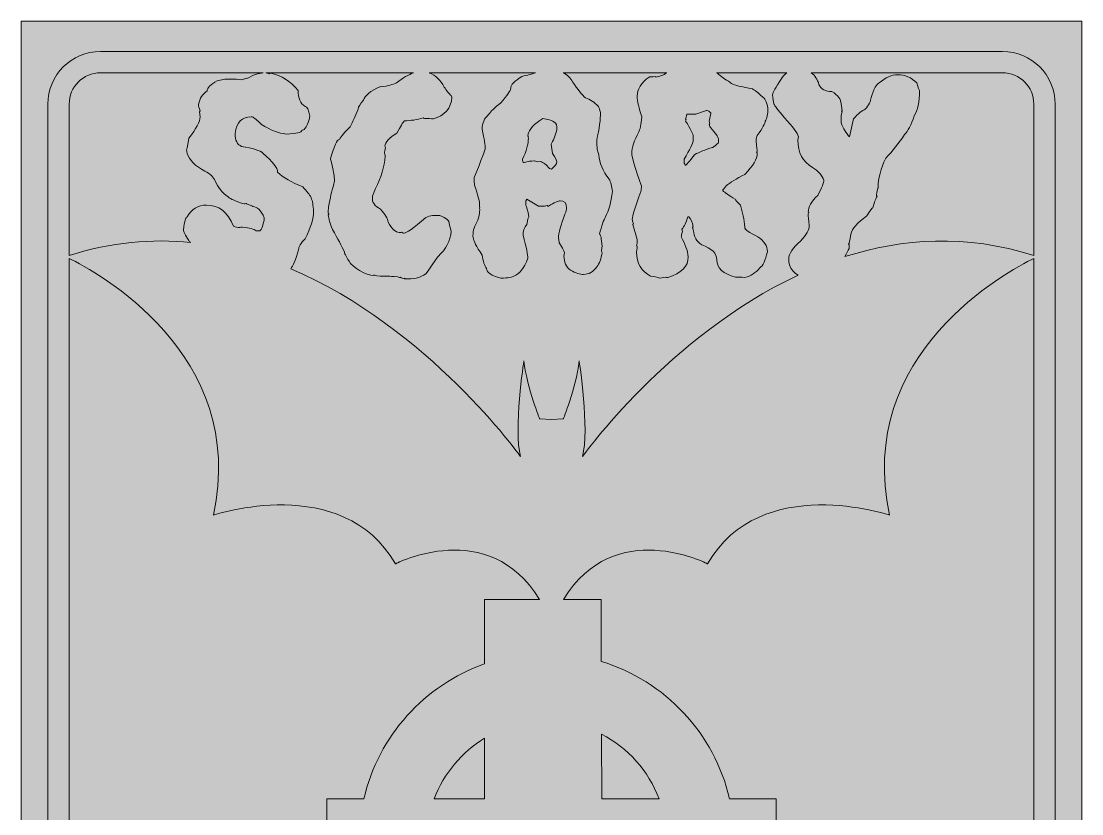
# Model space of a CAD drawing. Header units: centimetres. Extents: x 0.4 to 13.5, y -19.4 to -0.6.
# Drawn here: x 0.42 to 13.55, y -10.45 to -0.63 of the extents above; entities that cross this region are included whole.
import ezdxf

# ---------------------------------------------------------------- set-up
doc = ezdxf.new("R2010")
doc.units = ezdxf.units.CM
doc.header["$MEASUREMENT"] = 0
doc.layers.add('Layer 1', color=7, linetype='Continuous')

# ---------------------------------------------------------------- blocks, each defined once
blk = doc.blocks.new('block 3')
at = {"layer": 'Layer 1', "true_color": 0x2e3644}
h = blk.add_hatch(color=159, dxfattribs=at)
h.dxf.hatch_style = 2
h.paths.add_polyline_path([(13.548, -19.383), (0.422, -19.383), (0.422, -0.632), (13.548, -0.632)])
at = {"layer": 'Layer 1', "lineweight": 0}
blk.add_lwpolyline([(13.548, -19.383), (0.422, -19.383), (0.422, -0.632), (13.548, -0.632), (13.548, -19.383)], dxfattribs=at)
blk = doc.blocks.new('block 2')
at = {"layer": 'Layer 1'}
blk.add_blockref('block 3', (0, 0), dxfattribs=at)

msp = doc.modelspace()

# ---------------------------------------------------------------- linework, layer by layer
at = {"layer": 'Layer 1', "lineweight": 0}
for points, knots in [([(12.566, -1.006), (12.566, -1.006), (1.404, -1.006), (1.404, -1.006), (1.044, -1.006), (0.752, -1.299), (0.752, -1.658), (0.752, -1.658), (0.752, -18.357), (0.752, -18.357), (0.752, -18.716), (1.044, -19.009), (1.404, -19.009), (1.404, -19.009), (12.566, -19.009), (12.566, -19.009), (12.926, -19.009), (13.218, -18.716), (13.218, -18.357), (13.218, -18.357), (13.218, -1.658), (13.218, -1.658), (13.218, -1.299), (12.926, -1.006), (12.566, -1.006)], [0, 0, 0, 0, 1, 1, 1, 2, 2, 2, 3, 3, 3, 4, 4, 4, 5, 5, 5, 6, 6, 6, 7, 7, 7, 8, 8, 8, 8]), ([(1.016, -1.658), (1.016, -1.445), (1.19, -1.271), (1.404, -1.271), (1.404, -1.271), (3.418, -1.271), (3.418, -1.271), (3.359, -1.275), (3.292, -1.298), (3.215, -1.343), (3.215, -1.343), (3.215, -1.336), (3.215, -1.336), (3.215, -1.336), (3.149, -1.356), (3.149, -1.356), (3.103, -1.351), (3.068, -1.349), (3.042, -1.349), (3.042, -1.349), (2.942, -1.349), (2.942, -1.349), (2.942, -1.349), (2.849, -1.369), (2.849, -1.369), (2.765, -1.416), (2.722, -1.458), (2.722, -1.496), (2.668, -1.532), (2.632, -1.588), (2.616, -1.662), (2.616, -1.683), (2.623, -1.71), (2.636, -1.742), (2.636, -1.742), (2.629, -1.756), (2.629, -1.756), (2.629, -1.756), (2.636, -1.816), (2.636, -1.816), (2.636, -1.874), (2.589, -1.963), (2.496, -2.082), (2.486, -2.158), (2.477, -2.204), (2.469, -2.222), (2.469, -2.222), (2.476, -2.268), (2.476, -2.268), (2.503, -2.353), (2.576, -2.426), (2.696, -2.488), (2.761, -2.521), (2.803, -2.561), (2.822, -2.608), (2.857, -2.688), (2.91, -2.755), (2.982, -2.808), (3.017, -2.834), (3.083, -2.862), (3.182, -2.895), (3.186, -2.895), (3.193, -2.892), (3.202, -2.888), (3.206, -2.888), (3.209, -2.89), (3.209, -2.895), (3.262, -2.911), (3.289, -2.922), (3.289, -2.928), (3.345, -2.928), (3.392, -2.975), (3.429, -3.068), (3.429, -3.068), (3.429, -3.095), (3.429, -3.095), (3.409, -3.183), (3.389, -3.228), (3.369, -3.228), (3.369, -3.228), (3.329, -3.228), (3.329, -3.228), (3.304, -3.206), (3.249, -3.19), (3.162, -3.181), (3.151, -3.181), (3.133, -3.183), (3.109, -3.188), (3.079, -3.182), (3.059, -3.176), (3.049, -3.168), (2.977, -2.995), (2.866, -2.908), (2.716, -2.908), (2.61, -2.908), (2.53, -2.957), (2.476, -3.055), (2.458, -3.055), (2.443, -3.108), (2.429, -3.214), (2.429, -3.234), (2.452, -3.279), (2.496, -3.348), (2.505, -3.356), (2.512, -3.364), (2.52, -3.372), (2.042, -3.324), (1.538, -3.365), (1.016, -3.534), (1.016, -3.534), (1.016, -1.658), (1.016, -1.658)], [0, 0, 0, 0, 1, 1, 1, 2, 2, 2, 3, 3, 3, 4, 4, 4, 5, 5, 5, 6, 6, 6, 7, 7, 7, 8, 8, 8, 9, 9, 9, 10, 10, 10, 11, 11, 11, 12, 12, 12, 13, 13, 13, 14, 14, 14, 15, 15, 15, 16, 16, 16, 17, 17, 17, 18, 18, 18, 19, 19, 19, 20, 20, 20, 21, 21, 21, 22, 22, 22, 23, 23, 23, 24, 24, 24, 25, 25, 25, 26, 26, 26, 27, 27, 27, 28, 28, 28, 29, 29, 29, 30, 30, 30, 31, 31, 31, 32, 32, 32, 33, 33, 33, 34, 34, 34, 35, 35, 35, 36, 36, 36, 37, 37, 37, 37]), ([(6.985, -5.564), (6.985, -5.564), (6.84, -5.556), (6.84, -5.556), (6.84, -5.556), (6.688, -5.199), (6.643, -4.839), (6.643, -4.839), (6.513, -5.69), (6.602, -6.022), (6.602, -6.022), (5.459, -4.419), (3.758, -3.698), (3.785, -3.662), (3.817, -3.584), (3.855, -3.461), (3.855, -3.424), (3.882, -3.38), (3.935, -3.328), (4.006, -3.191), (4.041, -3.076), (4.041, -2.981), (4.041, -2.981), (4.041, -2.961), (4.041, -2.961), (4.031, -2.889), (4.02, -2.838), (4.008, -2.808), (3.99, -2.781), (3.957, -2.739), (3.908, -2.681), (3.767, -2.627), (3.663, -2.567), (3.595, -2.502), (3.595, -2.447), (3.535, -2.37), (3.415, -2.268), (3.379, -2.233), (3.29, -2.204), (3.149, -2.182), (3.095, -2.162), (3.069, -2.109), (3.069, -2.022), (3.089, -1.884), (3.155, -1.816), (3.269, -1.816), (3.269, -1.816), (3.282, -1.816), (3.282, -1.816), (3.306, -1.827), (3.344, -1.858), (3.395, -1.909), (3.507, -1.98), (3.609, -2.02), (3.702, -2.029), (3.83, -2.025), (3.895, -2.01), (3.895, -1.982), (3.934, -1.982), (3.967, -1.924), (3.995, -1.809), (3.98, -1.729), (3.96, -1.689), (3.935, -1.689), (3.877, -1.65), (3.848, -1.583), (3.848, -1.489), (3.756, -1.376), (3.643, -1.305), (3.509, -1.276), (3.504, -1.276), (3.497, -1.278), (3.489, -1.283), (3.489, -1.278), (3.475, -1.274), (3.449, -1.271), (3.449, -1.271), (5.276, -1.271), (5.276, -1.271), (5.217, -1.293), (5.148, -1.334), (5.067, -1.396), (5.022, -1.415), (4.96, -1.431), (4.881, -1.446), (4.881, -1.446), (4.869, -1.439), (4.869, -1.439), (4.743, -1.497), (4.673, -1.554), (4.659, -1.611), (4.617, -1.655), (4.595, -1.692), (4.593, -1.721), (4.558, -1.801), (4.525, -1.873), (4.493, -1.939), (4.427, -2.005), (4.383, -2.058), (4.361, -2.097), (4.333, -2.095), (4.296, -2.174), (4.248, -2.333), (4.248, -2.338), (4.25, -2.345), (4.253, -2.353), (4.286, -2.476), (4.301, -2.561), (4.298, -2.608), (4.298, -2.608), (4.288, -2.668), (4.288, -2.668), (4.266, -2.734), (4.245, -2.821), (4.226, -2.93), (4.226, -2.93), (4.22, -2.998), (4.22, -2.998), (4.22, -3.007), (4.224, -3.012), (4.231, -3.013), (4.23, -3.018), (4.227, -3.025), (4.223, -3.033), (4.226, -3.076), (4.243, -3.136), (4.275, -3.211), (4.341, -3.323), (4.391, -3.417), (4.424, -3.493), (4.423, -3.511), (4.448, -3.557), (4.498, -3.631), (4.601, -3.723), (4.695, -3.773), (4.781, -3.782), (4.782, -3.778), (4.784, -3.776), (4.788, -3.776), (4.791, -3.776), (4.803, -3.779), (4.823, -3.786), (4.935, -3.788), (5.006, -3.791), (5.036, -3.794), (5.036, -3.794), (5.082, -3.799), (5.082, -3.799), (5.082, -3.799), (5.111, -3.809), (5.111, -3.809), (5.112, -3.805), (5.114, -3.802), (5.117, -3.802), (5.117, -3.808), (5.133, -3.814), (5.164, -3.821), (5.164, -3.816), (5.166, -3.814), (5.171, -3.814), (5.171, -3.814), (5.169, -3.821), (5.169, -3.821), (5.27, -3.831), (5.359, -3.81), (5.435, -3.757), (5.52, -3.629), (5.569, -3.557), (5.582, -3.544), (5.68, -3.455), (5.733, -3.351), (5.743, -3.231), (5.743, -3.231), (5.72, -3.14), (5.72, -3.14), (5.723, -3.101), (5.685, -3.067), (5.604, -3.038), (5.54, -3.032), (5.483, -3.04), (5.43, -3.061), (5.277, -3.194), (5.187, -3.259), (5.161, -3.256), (5.161, -3.256), (5.154, -3.256), (5.154, -3.256), (5.145, -3.254), (5.137, -3.251), (5.131, -3.246), (5.124, -3.249), (5.116, -3.251), (5.107, -3.249), (5.107, -3.249), (5.101, -3.249), (5.101, -3.249), (5.054, -3.245), (5.008, -3.202), (4.964, -3.119), (4.956, -3.075), (4.925, -3.022), (4.869, -2.96), (4.797, -2.92), (4.763, -2.872), (4.768, -2.818), (4.768, -2.818), (4.768, -2.811), (4.768, -2.811), (4.769, -2.799), (4.781, -2.764), (4.806, -2.705), (4.876, -2.569), (4.916, -2.436), (4.926, -2.305), (4.927, -2.296), (4.924, -2.284), (4.917, -2.268), (4.919, -2.251), (4.922, -2.226), (4.929, -2.195), (4.929, -2.195), (4.924, -2.18), (4.924, -2.18), (4.927, -2.131), (4.977, -2.077), (5.072, -2.017), (5.117, -1.936), (5.147, -1.885), (5.162, -1.865), (5.246, -1.864), (5.323, -1.852), (5.395, -1.829), (5.4, -1.829), (5.405, -1.832), (5.412, -1.837), (5.46, -1.837), (5.495, -1.838), (5.519, -1.841), (5.664, -1.801), (5.742, -1.712), (5.753, -1.574), (5.753, -1.574), (5.743, -1.552), (5.743, -1.552), (5.713, -1.526), (5.685, -1.491), (5.657, -1.447), (5.61, -1.359), (5.548, -1.301), (5.473, -1.271), (5.473, -1.271), (6.787, -1.271), (6.787, -1.271), (6.743, -1.286), (6.687, -1.301), (6.619, -1.316), (6.526, -1.371), (6.48, -1.42), (6.48, -1.462), (6.48, -1.489), (6.44, -1.549), (6.36, -1.642), (6.28, -1.702), (6.229, -1.751), (6.206, -1.789), (6.153, -1.834), (6.126, -1.894), (6.126, -1.969), (6.153, -2.093), (6.166, -2.173), (6.166, -2.209), (6.166, -2.22), (6.12, -2.34), (6.027, -2.568), (6.027, -2.568), (6.027, -2.575), (6.027, -2.575), (6.027, -2.61), (6.029, -2.639), (6.033, -2.662), (6.073, -2.791), (6.093, -2.862), (6.093, -2.875), (6.093, -2.875), (6.093, -2.928), (6.093, -2.928), (6.093, -2.928), (6.1, -2.941), (6.1, -2.941), (6.1, -2.941), (6.093, -2.941), (6.093, -2.941), (6.093, -2.946), (6.095, -2.952), (6.1, -2.961), (6.095, -3.017), (6.086, -3.061), (6.073, -3.095), (6.033, -3.161), (6.013, -3.226), (6.013, -3.288), (6.013, -3.31), (6.015, -3.321), (6.02, -3.321), (6.02, -3.351), (6.055, -3.42), (6.126, -3.527), (6.138, -3.603), (6.155, -3.659), (6.18, -3.694), (6.18, -3.743), (6.24, -3.783), (6.36, -3.814), (6.448, -3.81), (6.502, -3.801), (6.52, -3.787), (6.587, -3.764), (6.645, -3.691), (6.693, -3.567), (6.693, -3.529), (6.673, -3.433), (6.633, -3.281), (6.633, -3.234), (6.648, -3.19), (6.679, -3.148), (6.689, -3.086), (6.698, -3.055), (6.706, -3.055), (6.692, -2.975), (6.678, -2.928), (6.666, -2.915), (6.666, -2.915), (6.666, -2.855), (6.666, -2.855), (6.666, -2.855), (6.679, -2.835), (6.679, -2.835), (6.679, -2.835), (6.826, -2.921), (6.826, -2.921), (6.826, -2.921), (6.899, -2.921), (6.899, -2.921), (6.899, -2.921), (6.933, -2.915), (6.933, -2.915), (6.933, -2.919), (6.935, -2.921), (6.939, -2.921), (6.939, -2.921), (6.946, -2.921), (6.946, -2.921), (7.021, -2.877), (7.07, -2.855), (7.092, -2.855), (7.146, -2.855), (7.172, -2.886), (7.172, -2.948), (7.172, -2.96), (7.166, -2.985), (7.152, -3.021), (7.099, -3.154), (7.072, -3.254), (7.072, -3.321), (7.077, -3.338), (7.079, -3.355), (7.079, -3.374), (7.123, -3.445), (7.146, -3.488), (7.146, -3.501), (7.146, -3.501), (7.139, -3.541), (7.139, -3.541), (7.139, -3.614), (7.166, -3.672), (7.219, -3.714), (7.287, -3.75), (7.34, -3.767), (7.379, -3.767), (7.447, -3.767), (7.502, -3.736), (7.545, -3.674), (7.579, -3.632), (7.601, -3.572), (7.612, -3.494), (7.612, -3.494), (7.605, -3.481), (7.605, -3.481), (7.605, -3.458), (7.608, -3.438), (7.612, -3.421), (7.604, -3.319), (7.593, -3.268), (7.579, -3.268), (7.605, -3.167), (7.63, -3.096), (7.652, -3.055), (7.695, -2.977), (7.724, -2.872), (7.739, -2.741), (7.732, -2.674), (7.719, -2.623), (7.699, -2.588), (7.619, -2.486), (7.576, -2.386), (7.572, -2.289), (7.554, -2.24), (7.545, -2.186), (7.545, -2.129), (7.545, -2.129), (7.545, -2.102), (7.545, -2.102), (7.576, -1.962), (7.592, -1.849), (7.592, -1.762), (7.582, -1.728), (7.573, -1.703), (7.565, -1.689), (7.515, -1.633), (7.462, -1.598), (7.406, -1.582), (7.363, -1.546), (7.31, -1.479), (7.246, -1.382), (7.22, -1.334), (7.18, -1.297), (7.129, -1.271), (7.129, -1.271), (8.414, -1.271), (8.414, -1.271), (8.366, -1.299), (8.321, -1.317), (8.278, -1.323), (8.278, -1.323), (8.278, -1.316), (8.278, -1.316), (8.223, -1.32), (8.194, -1.323), (8.192, -1.323), (8.094, -1.399), (8.045, -1.477), (8.045, -1.556), (8.045, -1.626), (8.065, -1.712), (8.105, -1.816), (8.093, -1.915), (8.079, -1.978), (8.065, -2.002), (8.007, -2.109), (7.978, -2.197), (7.978, -2.268), (7.978, -2.312), (8.018, -2.447), (8.098, -2.675), (8.098, -2.696), (8.096, -2.718), (8.092, -2.741), (8.021, -2.926), (7.985, -3.041), (7.985, -3.088), (7.985, -3.101), (7.989, -3.117), (7.998, -3.135), (7.998, -3.135), (7.992, -3.148), (7.992, -3.148), (7.992, -3.148), (8.045, -3.334), (8.045, -3.334), (8.045, -3.334), (8.045, -3.381), (8.045, -3.381), (8.045, -3.381), (8.038, -3.414), (8.038, -3.414), (8.043, -3.414), (8.045, -3.417), (8.045, -3.421), (8.045, -3.427), (8.043, -3.449), (8.038, -3.488), (8.038, -3.63), (8.096, -3.73), (8.212, -3.787), (8.257, -3.792), (8.295, -3.801), (8.325, -3.814), (8.325, -3.814), (8.398, -3.801), (8.398, -3.801), (8.407, -3.805), (8.414, -3.807), (8.418, -3.807), (8.418, -3.807), (8.425, -3.807), (8.425, -3.807), (8.593, -3.752), (8.678, -3.665), (8.678, -3.548), (8.667, -3.47), (8.638, -3.388), (8.591, -3.301), (8.591, -3.297), (8.596, -3.274), (8.605, -3.234), (8.605, -3.234), (8.598, -3.208), (8.598, -3.208), (8.629, -3.173), (8.653, -3.122), (8.671, -3.055), (8.671, -3.055), (8.685, -3.055), (8.685, -3.055), (8.709, -3.077), (8.727, -3.119), (8.738, -3.181), (8.738, -3.181), (8.731, -3.181), (8.731, -3.181), (8.735, -3.212), (8.739, -3.228), (8.744, -3.228), (8.744, -3.299), (8.778, -3.357), (8.844, -3.401), (8.969, -3.445), (9.031, -3.508), (9.031, -3.587), (9.031, -3.691), (9.109, -3.762), (9.264, -3.801), (9.264, -3.801), (9.344, -3.801), (9.344, -3.801), (9.344, -3.801), (9.377, -3.807), (9.377, -3.807), (9.452, -3.786), (9.514, -3.746), (9.564, -3.687), (9.601, -3.659), (9.632, -3.592), (9.657, -3.488), (9.657, -3.412), (9.617, -3.35), (9.537, -3.301), (9.431, -3.252), (9.377, -3.212), (9.377, -3.181), (9.368, -3.089), (9.351, -2.998), (9.324, -2.908), (9.28, -2.867), (9.257, -2.843), (9.257, -2.835), (9.182, -2.791), (9.131, -2.756), (9.104, -2.728), (9.104, -2.721), (9.12, -2.702), (9.151, -2.668), (9.196, -2.63), (9.272, -2.584), (9.377, -2.528), (9.479, -2.423), (9.531, -2.336), (9.531, -2.268), (9.531, -2.264), (9.528, -2.257), (9.524, -2.249), (9.528, -2.249), (9.531, -2.246), (9.531, -2.242), (9.531, -2.233), (9.526, -2.191), (9.517, -2.115), (9.517, -2.115), (9.517, -2.102), (9.517, -2.102), (9.517, -2.083), (9.522, -2.065), (9.531, -2.049), (9.597, -1.954), (9.63, -1.894), (9.63, -1.869), (9.653, -1.838), (9.664, -1.784), (9.664, -1.709), (9.645, -1.628), (9.623, -1.581), (9.597, -1.569), (9.543, -1.519), (9.501, -1.486), (9.471, -1.469), (9.289, -1.436), (9.197, -1.409), (9.197, -1.389), (9.136, -1.355), (9.083, -1.317), (9.038, -1.276), (9.035, -1.274), (9.032, -1.273), (9.029, -1.271), (9.029, -1.271), (9.898, -1.271), (9.898, -1.271), (9.865, -1.294), (9.841, -1.32), (9.829, -1.349), (9.758, -1.451), (9.722, -1.516), (9.722, -1.542), (9.722, -1.589), (9.729, -1.629), (9.742, -1.662), (9.742, -1.672), (9.784, -1.728), (9.869, -1.829), (9.972, -1.94), (10.03, -2.018), (10.042, -2.062), (10.042, -2.062), (10.035, -2.102), (10.035, -2.102), (10.035, -2.26), (10.095, -2.373), (10.215, -2.442), (10.288, -2.487), (10.335, -2.541), (10.355, -2.602), (10.355, -2.63), (10.331, -2.693), (10.282, -2.788), (10.202, -2.865), (10.162, -2.934), (10.162, -2.995), (10.166, -2.995), (10.168, -2.997), (10.168, -3.001), (10.168, -3.001), (10.162, -3.015), (10.162, -3.015), (10.162, -3.045), (10.166, -3.093), (10.175, -3.161), (10.175, -3.213), (10.14, -3.278), (10.068, -3.354), (9.971, -3.438), (9.922, -3.511), (9.922, -3.574), (9.922, -3.574), (9.922, -3.587), (9.922, -3.587), (9.922, -3.603), (9.924, -3.623), (9.929, -3.647), (9.951, -3.706), (9.987, -3.748), (10.037, -3.776), (8.433, -4.528), (7.368, -6.022), (7.368, -6.022), (7.458, -5.69), (7.328, -4.839), (7.328, -4.839), (7.282, -5.199), (7.13, -5.556), (7.13, -5.556), (7.13, -5.556), (6.985, -5.564), (6.985, -5.564)], [0, 0, 0, 0, 1, 1, 1, 2, 2, 2, 3, 3, 3, 4, 4, 4, 5, 5, 5, 6, 6, 6, 7, 7, 7, 8, 8, 8, 9, 9, 9, 10, 10, 10, 11, 11, 11, 12, 12, 12, 13, 13, 13, 14, 14, 14, 15, 15, 15, 16, 16, 16, 17, 17, 17, 18, 18, 18, 19, 19, 19, 20, 20, 20, 21, 21, 21, 22, 22, 22, 23, 23, 23, 24, 24, 24, 25, 25, 25, 26, 26, 26, 27, 27, 27, 28, 28, 28, 29, 29, 29, 30, 30, 30, 31, 31, 31, 32, 32, 32, 33, 33, 33, 34, 34, 34, 35, 35, 35, 36, 36, 36, 37, 37, 37, 38, 38, 38, 39, 39, 39, 40, 40, 40, 41, 41, 41, 42, 42, 42, 43, 43, 43, 44, 44, 44, 45, 45, 45, 46, 46, 46, 47, 47, 47, 48, 48, 48, 49, 49, 49, 50, 50, 50, 51, 51, 51, 52, 52, 52, 53, 53, 53, 54, 54, 54, 55, 55, 55, 56, 56, 56, 57, 57, 57, 58, 58, 58, 59, 59, 59, 60, 60, 60, 61, 61, 61, 62, 62, 62, 63, 63, 63, 64, 64, 64, 65, 65, 65, 66, 66, 66, 67, 67, 67, 68, 68, 68, 69, 69, 69, 70, 70, 70, 71, 71, 71, 72, 72, 72, 73, 73, 73, 74, 74, 74, 75, 75, 75, 76, 76, 76, 77, 77, 77, 78, 78, 78, 79, 79, 79, 80, 80, 80, 81, 81, 81, 82, 82, 82, 83, 83, 83, 84, 84, 84, 85, 85, 85, 86, 86, 86, 87, 87, 87, 88, 88, 88, 89, 89, 89, 90, 90, 90, 91, 91, 91, 92, 92, 92, 93, 93, 93, 94, 94, 94, 95, 95, 95, 96, 96, 96, 97, 97, 97, 98, 98, 98, 99, 99, 99, 100, 100, 100, 101, 101, 101, 102, 102, 102, 103, 103, 103, 104, 104, 104, 105, 105, 105, 106, 106, 106, 107, 107, 107, 108, 108, 108, 109, 109, 109, 110, 110, 110, 111, 111, 111, 112, 112, 112, 113, 113, 113, 114, 114, 114, 115, 115, 115, 116, 116, 116, 117, 117, 117, 118, 118, 118, 119, 119, 119, 120, 120, 120, 121, 121, 121, 122, 122, 122, 123, 123, 123, 124, 124, 124, 125, 125, 125, 126, 126, 126, 127, 127, 127, 128, 128, 128, 129, 129, 129, 130, 130, 130, 131, 131, 131, 132, 132, 132, 133, 133, 133, 134, 134, 134, 135, 135, 135, 136, 136, 136, 137, 137, 137, 138, 138, 138, 139, 139, 139, 140, 140, 140, 141, 141, 141, 142, 142, 142, 143, 143, 143, 144, 144, 144, 145, 145, 145, 146, 146, 146, 147, 147, 147, 148, 148, 148, 149, 149, 149, 150, 150, 150, 151, 151, 151, 152, 152, 152, 153, 153, 153, 154, 154, 154, 155, 155, 155, 156, 156, 156, 157, 157, 157, 158, 158, 158, 159, 159, 159, 160, 160, 160, 161, 161, 161, 162, 162, 162, 163, 163, 163, 164, 164, 164, 165, 165, 165, 166, 166, 166, 167, 167, 167, 168, 168, 168, 169, 169, 169, 170, 170, 170, 171, 171, 171, 172, 172, 172, 173, 173, 173, 174, 174, 174, 175, 175, 175, 176, 176, 176, 177, 177, 177, 178, 178, 178, 179, 179, 179, 180, 180, 180, 181, 181, 181, 182, 182, 182, 183, 183, 183, 184, 184, 184, 185, 185, 185, 186, 186, 186, 187, 187, 187, 188, 188, 188, 189, 189, 189, 190, 190, 190, 191, 191, 191, 192, 192, 192, 193, 193, 193, 194, 194, 194, 195, 195, 195, 196, 196, 196, 197, 197, 197, 198, 198, 198, 199, 199, 199, 200, 200, 200, 201, 201, 201, 202, 202, 202, 203, 203, 203, 204, 204, 204, 205, 205, 205, 206, 206, 206, 207, 207, 207, 208, 208, 208, 209, 209, 209, 210, 210, 210, 211, 211, 211, 212, 212, 212, 213, 213, 213, 214, 214, 214, 215, 215, 215, 216, 216, 216, 217, 217, 217, 218, 218, 218, 219, 219, 219, 220, 220, 220, 221, 221, 221, 222, 222, 222, 223, 223, 223, 224, 224, 224, 224]), ([(12.954, -3.534), (12.118, -3.264), (11.327, -3.321), (10.617, -3.547), (10.635, -3.505), (10.652, -3.472), (10.668, -3.448), (10.668, -3.448), (10.668, -3.401), (10.668, -3.401), (10.668, -3.401), (10.661, -3.388), (10.661, -3.388), (10.669, -3.388), (10.678, -3.348), (10.688, -3.268), (10.704, -3.202), (10.77, -3.127), (10.888, -3.041), (10.93, -2.975), (10.954, -2.941), (10.961, -2.941), (10.983, -2.867), (11.001, -2.82), (11.014, -2.801), (11.014, -2.801), (11.008, -2.788), (11.008, -2.788), (11.014, -2.726), (11.021, -2.695), (11.028, -2.695), (11.028, -2.578), (11.059, -2.456), (11.121, -2.328), (11.205, -2.24), (11.283, -2.142), (11.354, -2.035), (11.397, -1.995), (11.437, -1.918), (11.474, -1.802), (11.518, -1.739), (11.541, -1.635), (11.541, -1.489), (11.536, -1.489), (11.525, -1.458), (11.507, -1.396), (11.44, -1.329), (11.36, -1.296), (11.268, -1.296), (11.195, -1.296), (11.12, -1.329), (11.041, -1.396), (11.009, -1.409), (10.976, -1.469), (10.941, -1.576), (10.937, -1.622), (10.912, -1.671), (10.868, -1.722), (10.828, -1.736), (10.779, -1.776), (10.721, -1.842), (10.721, -1.842), (10.675, -2.062), (10.675, -2.062), (10.629, -2.019), (10.594, -1.961), (10.568, -1.889), (10.568, -1.889), (10.568, -1.835), (10.568, -1.835), (10.568, -1.813), (10.573, -1.787), (10.581, -1.756), (10.581, -1.756), (10.575, -1.742), (10.575, -1.742), (10.575, -1.742), (10.581, -1.742), (10.581, -1.742), (10.581, -1.742), (10.568, -1.656), (10.568, -1.656), (10.568, -1.6), (10.53, -1.549), (10.455, -1.502), (10.374, -1.502), (10.32, -1.474), (10.295, -1.416), (10.277, -1.351), (10.244, -1.303), (10.197, -1.271), (10.197, -1.271), (12.566, -1.271), (12.566, -1.271), (12.78, -1.271), (12.954, -1.445), (12.954, -1.658), (12.954, -1.658), (12.954, -3.534), (12.954, -3.534)], [0, 0, 0, 0, 1, 1, 1, 2, 2, 2, 3, 3, 3, 4, 4, 4, 5, 5, 5, 6, 6, 6, 7, 7, 7, 8, 8, 8, 9, 9, 9, 10, 10, 10, 11, 11, 11, 12, 12, 12, 13, 13, 13, 14, 14, 14, 15, 15, 15, 16, 16, 16, 17, 17, 17, 18, 18, 18, 19, 19, 19, 20, 20, 20, 21, 21, 21, 22, 22, 22, 23, 23, 23, 24, 24, 24, 25, 25, 25, 26, 26, 26, 27, 27, 27, 28, 28, 28, 29, 29, 29, 30, 30, 30, 31, 31, 31, 32, 32, 32, 33, 33, 33, 33]), ([(6.999, -2.268), (7.035, -2.323), (7.052, -2.358), (7.052, -2.375), (7.052, -2.398), (7.03, -2.427), (6.986, -2.462), (6.976, -2.462), (6.967, -2.459), (6.959, -2.455), (6.923, -2.41), (6.885, -2.381), (6.846, -2.368), (6.846, -2.368), (6.813, -2.375), (6.813, -2.375), (6.794, -2.366), (6.78, -2.362), (6.773, -2.362), (6.733, -2.362), (6.69, -2.368), (6.646, -2.382), (6.646, -2.382), (6.633, -2.382), (6.633, -2.382), (6.628, -2.358), (6.626, -2.345), (6.626, -2.342), (6.675, -2.24), (6.699, -2.153), (6.699, -2.082), (6.699, -2.078), (6.697, -2.071), (6.693, -2.062), (6.693, -2.062), (6.699, -2.062), (6.699, -2.062), (6.699, -2.058), (6.697, -2.051), (6.693, -2.042), (6.708, -1.971), (6.77, -1.902), (6.879, -1.835), (6.879, -1.835), (6.959, -1.855), (6.959, -1.855), (7.021, -1.871), (7.052, -1.9), (7.052, -1.942), (7.052, -1.942), (7.052, -1.975), (7.052, -1.975), (7.03, -2.055), (7.006, -2.115), (6.979, -2.155), (6.979, -2.155), (6.999, -2.268), (6.999, -2.268)], [0, 0, 0, 0, 1, 1, 1, 2, 2, 2, 3, 3, 3, 4, 4, 4, 5, 5, 5, 6, 6, 6, 7, 7, 7, 8, 8, 8, 9, 9, 9, 10, 10, 10, 11, 11, 11, 12, 12, 12, 13, 13, 13, 14, 14, 14, 15, 15, 15, 16, 16, 16, 17, 17, 17, 18, 18, 18, 19, 19, 19, 19]), ([(8.944, -1.902), (8.94, -1.902), (8.938, -1.904), (8.938, -1.909), (8.938, -1.918), (8.942, -1.931), (8.951, -1.949), (9.018, -2.02), (9.051, -2.066), (9.051, -2.089), (9.051, -2.089), (9.051, -2.135), (9.051, -2.135), (9.051, -2.143), (9.026, -2.163), (8.978, -2.195), (8.888, -2.223), (8.814, -2.252), (8.758, -2.282), (8.689, -2.371), (8.651, -2.415), (8.645, -2.415), (8.645, -2.415), (8.638, -2.415), (8.638, -2.415), (8.638, -2.408), (8.633, -2.4), (8.625, -2.388), (8.625, -2.388), (8.625, -2.342), (8.625, -2.342), (8.7, -2.219), (8.738, -2.141), (8.738, -2.109), (8.738, -2.109), (8.738, -2.062), (8.738, -2.062), (8.738, -2.031), (8.707, -1.967), (8.645, -1.869), (8.645, -1.869), (8.651, -1.855), (8.651, -1.855), (8.651, -1.855), (8.645, -1.842), (8.645, -1.842), (8.649, -1.832), (8.653, -1.812), (8.658, -1.782), (8.658, -1.782), (8.771, -1.782), (8.771, -1.782), (8.771, -1.782), (8.904, -1.736), (8.904, -1.736), (8.904, -1.736), (8.911, -1.736), (8.911, -1.736), (8.942, -1.75), (8.958, -1.763), (8.958, -1.776), (8.958, -1.776), (8.938, -1.869), (8.938, -1.869), (8.938, -1.869), (8.944, -1.902), (8.944, -1.902)], [0, 0, 0, 0, 1, 1, 1, 2, 2, 2, 3, 3, 3, 4, 4, 4, 5, 5, 5, 6, 6, 6, 7, 7, 7, 8, 8, 8, 9, 9, 9, 10, 10, 10, 11, 11, 11, 12, 12, 12, 13, 13, 13, 14, 14, 14, 15, 15, 15, 16, 16, 16, 17, 17, 17, 18, 18, 18, 19, 19, 19, 20, 20, 20, 21, 21, 21, 22, 22, 22, 22]), ([(6.157, -7.79), (6.157, -7.79), (6.157, -8.589), (6.157, -8.589), (5.414, -8.851), (4.843, -9.48), (4.663, -10.258), (4.663, -10.258), (4.203, -10.258), (4.203, -10.258), (4.203, -10.258), (4.203, -11.433), (4.203, -11.433), (4.203, -11.433), (4.697, -11.433), (4.697, -11.433), (4.904, -12.139), (5.437, -12.707), (6.122, -12.96), (6.122, -12.96), (5.66, -18.024), (5.66, -18.024), (5.66, -18.024), (5.59, -18.024), (5.59, -18.024), (5.591, -17.915), (5.582, -17.806), (5.564, -17.697), (5.547, -17.592), (5.534, -17.486), (5.504, -17.383), (5.463, -17.246), (5.418, -17.111), (5.341, -16.988), (5.193, -16.752), (4.981, -16.638), (4.7, -16.655), (4.667, -16.657), (4.634, -16.662), (4.601, -16.651), (4.539, -16.632), (4.474, -16.62), (4.409, -16.612), (4.395, -16.61), (4.391, -16.604), (4.39, -16.591), (4.386, -16.546), (4.381, -16.502), (4.377, -16.458), (4.376, -16.442), (4.369, -16.429), (4.36, -16.416), (4.29, -16.326), (4.22, -16.236), (4.15, -16.145), (4.14, -16.116), (4.129, -16.087), (4.12, -16.059), (4.123, -16.057), (4.127, -16.056), (4.131, -16.054), (4.173, -16.039), (4.211, -16.016), (4.243, -15.986), (4.263, -15.966), (4.275, -15.96), (4.292, -15.968), (4.315, -15.978), (4.338, -15.987), (4.362, -15.996), (4.364, -15.995), (4.365, -15.994), (4.366, -15.992), (4.34, -15.964), (4.313, -15.936), (4.288, -15.906), (4.274, -15.889), (4.262, -15.885), (4.24, -15.897), (4.192, -15.924), (4.143, -15.951), (4.094, -15.977), (3.79, -14.997), (4.037, -14.335), (4.037, -14.335), (4.037, -14.335), (4.163, -14.585), (4.163, -14.585), (4.163, -14.585), (4.216, -14.326), (4.216, -14.326), (4.216, -14.326), (4.47, -14.885), (4.47, -14.885), (4.47, -14.885), (4.456, -14.17), (4.456, -14.17), (4.456, -14.17), (4.599, -14.406), (4.599, -14.406), (4.599, -14.406), (4.629, -14.102), (4.629, -14.102), (4.629, -14.102), (4.803, -14.4), (4.803, -14.4), (4.803, -14.4), (4.796, -14.175), (4.796, -14.175), (4.796, -14.175), (5.549, -14.603), (5.549, -14.603), (5.549, -14.603), (5.567, -14.572), (5.567, -14.572), (5.567, -14.572), (4.794, -14.133), (4.794, -14.133), (4.794, -14.133), (4.793, -14.1), (4.793, -14.1), (4.793, -14.1), (5.649, -14.491), (5.649, -14.491), (5.649, -14.491), (5.664, -14.458), (5.664, -14.458), (5.664, -14.458), (4.792, -14.061), (4.792, -14.061), (4.792, -14.061), (4.791, -14.04), (4.791, -14.04), (4.791, -14.04), (5.596, -14.334), (5.596, -14.334), (5.596, -14.334), (5.609, -14.3), (5.609, -14.3), (5.609, -14.3), (4.79, -14.002), (4.79, -14.002), (4.79, -14.002), (4.79, -13.996), (4.79, -13.996), (4.79, -13.996), (5.736, -14.235), (5.736, -14.235), (5.736, -14.235), (5.745, -14.201), (5.745, -14.201), (5.745, -14.201), (4.977, -14.007), (4.977, -14.007), (4.977, -14.007), (5.568, -14.086), (5.568, -14.086), (5.568, -14.086), (5.573, -14.051), (5.573, -14.051), (5.573, -14.051), (4.793, -13.946), (4.793, -13.946), (4.793, -13.946), (5.635, -14.007), (5.635, -14.007), (5.635, -14.007), (5.637, -13.971), (5.637, -13.971), (5.637, -13.971), (4.85, -13.914), (4.85, -13.914), (4.85, -13.914), (5.57, -13.757), (5.57, -13.757), (5.57, -13.757), (5.562, -13.722), (5.562, -13.722), (5.562, -13.722), (4.786, -13.892), (4.786, -13.892), (4.786, -13.892), (4.785, -13.866), (4.785, -13.866), (4.785, -13.866), (5.337, -13.651), (5.337, -13.651), (5.337, -13.651), (5.324, -13.618), (5.324, -13.618), (5.324, -13.618), (4.784, -13.829), (4.784, -13.829), (4.784, -13.829), (4.783, -13.782), (4.783, -13.782), (4.783, -13.782), (4.653, -13.804), (4.121, -13.838), (3.775, -13.86), (3.588, -13.72), (3.5, -13.62), (3.5, -13.62), (3.5, -13.59), (3.5, -13.59), (3.533, -13.586), (3.566, -13.58), (3.599, -13.57), (3.603, -13.569), (3.607, -13.568), (3.611, -13.569), (3.622, -13.571), (3.633, -13.571), (3.644, -13.571), (3.696, -13.571), (3.746, -13.561), (3.791, -13.534), (3.837, -13.506), (3.867, -13.465), (3.89, -13.419), (3.938, -13.319), (3.966, -13.214), (3.957, -13.102), (3.955, -13.067), (3.956, -13.031), (3.954, -12.995), (3.951, -12.926), (3.932, -12.863), (3.893, -12.805), (3.828, -12.71), (3.739, -12.666), (3.623, -12.676), (3.611, -12.677), (3.598, -12.681), (3.585, -12.676), (3.565, -12.669), (3.545, -12.664), (3.524, -12.661), (3.519, -12.66), (3.516, -12.658), (3.514, -12.653), (3.509, -12.637), (3.501, -12.621), (3.493, -12.606), (3.47, -12.564), (3.456, -12.521), (3.461, -12.472), (3.463, -12.448), (3.457, -12.426), (3.446, -12.404), (3.422, -12.355), (3.364, -12.331), (3.317, -12.351), (3.303, -12.357), (3.29, -12.361), (3.275, -12.363), (3.244, -12.368), (3.225, -12.389), (3.21, -12.414), (3.229, -12.392), (3.251, -12.379), (3.282, -12.378), (3.281, -12.381), (3.28, -12.382), (3.279, -12.384), (3.252, -12.425), (3.277, -12.474), (3.309, -12.493), (3.338, -12.51), (3.368, -12.503), (3.383, -12.475), (3.401, -12.442), (3.39, -12.403), (3.357, -12.381), (3.349, -12.375), (3.339, -12.372), (3.328, -12.366), (3.335, -12.364), (3.34, -12.363), (3.345, -12.363), (3.383, -12.361), (3.418, -12.39), (3.426, -12.43), (3.433, -12.469), (3.428, -12.507), (3.414, -12.545), (3.4, -12.582), (3.379, -12.616), (3.367, -12.655), (3.366, -12.659), (3.362, -12.66), (3.359, -12.66), (3.343, -12.662), (3.327, -12.665), (3.312, -12.671), (3.292, -12.679), (3.272, -12.678), (3.251, -12.676), (3.198, -12.671), (3.145, -12.678), (3.097, -12.704), (2.994, -12.762), (2.943, -12.855), (2.928, -12.97), (2.922, -13.022), (2.924, -13.075), (2.922, -13.127), (2.918, -13.221), (2.943, -13.309), (2.979, -13.395), (2.998, -13.439), (3.023, -13.479), (3.059, -13.511), (3.118, -13.563), (3.19, -13.575), (3.266, -13.569), (3.273, -13.568), (3.28, -13.569), (3.287, -13.571), (3.316, -13.579), (3.345, -13.586), (3.374, -13.589), (3.374, -13.589), (3.374, -13.617), (3.374, -13.617), (3.287, -13.717), (3.1, -13.86), (2.75, -13.838), (2.219, -13.804), (2.089, -13.782), (2.089, -13.782), (2.089, -13.782), (2.087, -13.829), (2.087, -13.829), (2.087, -13.829), (1.548, -13.618), (1.548, -13.618), (1.548, -13.618), (1.535, -13.651), (1.535, -13.651), (1.535, -13.651), (2.086, -13.866), (2.086, -13.866), (2.086, -13.866), (2.085, -13.892), (2.085, -13.892), (2.085, -13.892), (1.31, -13.722), (1.31, -13.722), (1.31, -13.722), (1.302, -13.757), (1.302, -13.757), (1.302, -13.757), (2.021, -13.914), (2.021, -13.914), (2.021, -13.914), (1.234, -13.971), (1.234, -13.971), (1.234, -13.971), (1.237, -14.007), (1.237, -14.007), (1.237, -14.007), (2.079, -13.946), (2.079, -13.946), (2.079, -13.946), (1.299, -14.051), (1.299, -14.051), (1.299, -14.051), (1.303, -14.086), (1.303, -14.086), (1.303, -14.086), (1.894, -14.007), (1.894, -14.007), (1.894, -14.007), (1.126, -14.201), (1.126, -14.201), (1.126, -14.201), (1.135, -14.235), (1.135, -14.235), (1.135, -14.235), (2.082, -13.996), (2.082, -13.996), (2.082, -13.996), (2.082, -14.002), (2.082, -14.002), (2.082, -14.002), (1.263, -14.3), (1.263, -14.3), (1.263, -14.3), (1.275, -14.334), (1.275, -14.334), (1.275, -14.334), (2.08, -14.04), (2.08, -14.04), (2.08, -14.04), (2.08, -14.061), (2.08, -14.061), (2.08, -14.061), (1.208, -14.458), (1.208, -14.458), (1.208, -14.458), (1.222, -14.491), (1.222, -14.491), (1.222, -14.491), (2.078, -14.1), (2.078, -14.1), (2.078, -14.1), (2.077, -14.133), (2.077, -14.133), (2.077, -14.133), (1.305, -14.572), (1.305, -14.572), (1.305, -14.572), (1.322, -14.603), (1.322, -14.603), (1.322, -14.603), (2.076, -14.175), (2.076, -14.175), (2.076, -14.175), (2.069, -14.4), (2.069, -14.4), (2.069, -14.4), (2.243, -14.102), (2.243, -14.102), (2.243, -14.102), (2.272, -14.406), (2.272, -14.406), (2.272, -14.406), (2.415, -14.17), (2.415, -14.17), (2.415, -14.17), (2.401, -14.885), (2.401, -14.885), (2.401, -14.885), (2.655, -14.326), (2.655, -14.326), (2.655, -14.326), (2.708, -14.585), (2.708, -14.585), (2.708, -14.585), (2.835, -14.335), (2.835, -14.335), (2.835, -14.335), (3.112, -15.079), (2.717, -16.157), (2.717, -16.157), (3.018, -15.507), (3.018, -15.507), (3.018, -15.507), (3.135, -15.984), (3.135, -15.984), (3.135, -15.984), (3.374, -15.475), (3.374, -15.475), (3.374, -15.475), (3.374, -16.699), (3.374, -16.699), (3.363, -16.704), (3.351, -16.707), (3.34, -16.713), (3.169, -16.491), (2.939, -16.389), (2.648, -16.415), (2.615, -16.418), (2.581, -16.428), (2.546, -16.415), (2.492, -16.395), (2.437, -16.382), (2.38, -16.373), (2.367, -16.371), (2.359, -16.365), (2.355, -16.353), (2.339, -16.309), (2.319, -16.267), (2.296, -16.227), (2.234, -16.114), (2.198, -15.996), (2.211, -15.864), (2.218, -15.801), (2.201, -15.74), (2.172, -15.683), (2.106, -15.551), (1.948, -15.484), (1.824, -15.539), (1.786, -15.556), (1.75, -15.565), (1.71, -15.571), (1.627, -15.584), (1.576, -15.641), (1.536, -15.71), (1.585, -15.651), (1.646, -15.616), (1.728, -15.613), (1.725, -15.619), (1.723, -15.624), (1.722, -15.627), (1.649, -15.737), (1.717, -15.871), (1.802, -15.923), (1.879, -15.968), (1.96, -15.948), (2.001, -15.873), (2.05, -15.784), (2.021, -15.678), (1.931, -15.619), (1.908, -15.604), (1.883, -15.595), (1.854, -15.58), (1.872, -15.573), (1.885, -15.571), (1.899, -15.57), (2.001, -15.567), (2.096, -15.644), (2.116, -15.752), (2.136, -15.857), (2.121, -15.96), (2.085, -16.06), (2.048, -16.162), (1.989, -16.254), (1.958, -16.358), (1.955, -16.369), (1.946, -16.371), (1.936, -16.372), (1.894, -16.378), (1.85, -16.386), (1.809, -16.402), (1.755, -16.422), (1.702, -16.419), (1.646, -16.414), (1.502, -16.402), (1.36, -16.419), (1.232, -16.491), (1.147, -16.539), (1.076, -16.596), (1.016, -16.66), (1.016, -16.66), (1.016, -3.569), (1.016, -3.569), (1.331, -3.723), (3.24, -4.748), (2.8, -6.747), (2.8, -6.747), (4.396, -6.211), (5.054, -7.35), (5.054, -7.35), (6.205, -6.756), (6.835, -7.79), (6.835, -7.79), (6.157, -7.79), (6.157, -7.79)], [0, 0, 0, 0, 1, 1, 1, 2, 2, 2, 3, 3, 3, 4, 4, 4, 5, 5, 5, 6, 6, 6, 7, 7, 7, 8, 8, 8, 9, 9, 9, 10, 10, 10, 11, 11, 11, 12, 12, 12, 13, 13, 13, 14, 14, 14, 15, 15, 15, 16, 16, 16, 17, 17, 17, 18, 18, 18, 19, 19, 19, 20, 20, 20, 21, 21, 21, 22, 22, 22, 23, 23, 23, 24, 24, 24, 25, 25, 25, 26, 26, 26, 27, 27, 27, 28, 28, 28, 29, 29, 29, 30, 30, 30, 31, 31, 31, 32, 32, 32, 33, 33, 33, 34, 34, 34, 35, 35, 35, 36, 36, 36, 37, 37, 37, 38, 38, 38, 39, 39, 39, 40, 40, 40, 41, 41, 41, 42, 42, 42, 43, 43, 43, 44, 44, 44, 45, 45, 45, 46, 46, 46, 47, 47, 47, 48, 48, 48, 49, 49, 49, 50, 50, 50, 51, 51, 51, 52, 52, 52, 53, 53, 53, 54, 54, 54, 55, 55, 55, 56, 56, 56, 57, 57, 57, 58, 58, 58, 59, 59, 59, 60, 60, 60, 61, 61, 61, 62, 62, 62, 63, 63, 63, 64, 64, 64, 65, 65, 65, 66, 66, 66, 67, 67, 67, 68, 68, 68, 69, 69, 69, 70, 70, 70, 71, 71, 71, 72, 72, 72, 73, 73, 73, 74, 74, 74, 75, 75, 75, 76, 76, 76, 77, 77, 77, 78, 78, 78, 79, 79, 79, 80, 80, 80, 81, 81, 81, 82, 82, 82, 83, 83, 83, 84, 84, 84, 85, 85, 85, 86, 86, 86, 87, 87, 87, 88, 88, 88, 89, 89, 89, 90, 90, 90, 91, 91, 91, 92, 92, 92, 93, 93, 93, 94, 94, 94, 95, 95, 95, 96, 96, 96, 97, 97, 97, 98, 98, 98, 99, 99, 99, 100, 100, 100, 101, 101, 101, 102, 102, 102, 103, 103, 103, 104, 104, 104, 105, 105, 105, 106, 106, 106, 107, 107, 107, 108, 108, 108, 109, 109, 109, 110, 110, 110, 111, 111, 111, 112, 112, 112, 113, 113, 113, 114, 114, 114, 115, 115, 115, 116, 116, 116, 117, 117, 117, 118, 118, 118, 119, 119, 119, 120, 120, 120, 121, 121, 121, 122, 122, 122, 123, 123, 123, 124, 124, 124, 125, 125, 125, 126, 126, 126, 127, 127, 127, 128, 128, 128, 129, 129, 129, 130, 130, 130, 131, 131, 131, 132, 132, 132, 133, 133, 133, 134, 134, 134, 135, 135, 135, 136, 136, 136, 137, 137, 137, 138, 138, 138, 139, 139, 139, 140, 140, 140, 141, 141, 141, 142, 142, 142, 143, 143, 143, 144, 144, 144, 145, 145, 145, 146, 146, 146, 147, 147, 147, 148, 148, 148, 149, 149, 149, 150, 150, 150, 151, 151, 151, 152, 152, 152, 153, 153, 153, 154, 154, 154, 155, 155, 155, 156, 156, 156, 157, 157, 157, 158, 158, 158, 159, 159, 159, 160, 160, 160, 161, 161, 161, 162, 162, 162, 163, 163, 163, 164, 164, 164, 165, 165, 165, 166, 166, 166, 167, 167, 167, 168, 168, 168, 169, 169, 169, 170, 170, 170, 171, 171, 171, 172, 172, 172, 173, 173, 173, 174, 174, 174, 175, 175, 175, 176, 176, 176, 177, 177, 177, 178, 178, 178, 179, 179, 179, 180, 180, 180, 181, 181, 181, 182, 182, 182, 183, 183, 183, 183]), ([(12.954, -16.664), (12.893, -16.598), (12.821, -16.54), (12.734, -16.491), (12.606, -16.419), (12.465, -16.402), (12.32, -16.414), (12.264, -16.419), (12.211, -16.422), (12.157, -16.402), (12.116, -16.386), (12.073, -16.378), (12.03, -16.372), (12.021, -16.371), (12.011, -16.369), (12.009, -16.358), (11.977, -16.254), (11.918, -16.162), (11.881, -16.06), (11.845, -15.96), (11.83, -15.857), (11.85, -15.752), (11.87, -15.644), (11.965, -15.567), (12.067, -15.57), (12.081, -15.571), (12.094, -15.573), (12.113, -15.58), (12.084, -15.595), (12.058, -15.604), (12.036, -15.619), (11.945, -15.678), (11.916, -15.784), (11.965, -15.873), (12.006, -15.948), (12.088, -15.968), (12.164, -15.923), (12.25, -15.871), (12.317, -15.737), (12.245, -15.627), (12.243, -15.624), (12.241, -15.619), (12.238, -15.613), (12.32, -15.616), (12.381, -15.651), (12.431, -15.71), (12.391, -15.641), (12.339, -15.584), (12.256, -15.571), (12.217, -15.565), (12.18, -15.556), (12.143, -15.539), (12.018, -15.484), (11.86, -15.551), (11.794, -15.683), (11.766, -15.74), (11.749, -15.801), (11.755, -15.864), (11.769, -15.996), (11.732, -16.114), (11.67, -16.227), (11.647, -16.267), (11.627, -16.309), (11.612, -16.353), (11.607, -16.365), (11.6, -16.371), (11.587, -16.373), (11.53, -16.382), (11.474, -16.395), (11.42, -16.415), (11.385, -16.428), (11.352, -16.418), (11.318, -16.415), (11.027, -16.389), (10.797, -16.491), (10.626, -16.713), (10.615, -16.707), (10.604, -16.704), (10.592, -16.699), (10.592, -16.699), (10.592, -15.475), (10.592, -15.475), (10.592, -15.475), (10.831, -15.984), (10.831, -15.984), (10.831, -15.984), (10.948, -15.507), (10.948, -15.507), (10.948, -15.507), (11.249, -16.157), (11.249, -16.157), (10.854, -15.079), (11.132, -14.335), (11.132, -14.335), (11.132, -14.335), (11.258, -14.585), (11.258, -14.585), (11.258, -14.585), (11.311, -14.326), (11.311, -14.326), (11.311, -14.326), (11.565, -14.885), (11.565, -14.885), (11.565, -14.885), (11.551, -14.17), (11.551, -14.17), (11.551, -14.17), (11.694, -14.406), (11.694, -14.406), (11.694, -14.406), (11.723, -14.102), (11.723, -14.102), (11.723, -14.102), (11.898, -14.4), (11.898, -14.4), (11.898, -14.4), (11.89, -14.175), (11.89, -14.175), (11.89, -14.175), (12.644, -14.603), (12.644, -14.603), (12.644, -14.603), (12.661, -14.572), (12.661, -14.572), (12.661, -14.572), (11.889, -14.133), (11.889, -14.133), (11.889, -14.133), (11.888, -14.1), (11.888, -14.1), (11.888, -14.1), (12.744, -14.491), (12.744, -14.491), (12.744, -14.491), (12.759, -14.458), (12.759, -14.458), (12.759, -14.458), (11.887, -14.061), (11.887, -14.061), (11.887, -14.061), (11.886, -14.04), (11.886, -14.04), (11.886, -14.04), (12.691, -14.334), (12.691, -14.334), (12.691, -14.334), (12.703, -14.3), (12.703, -14.3), (12.703, -14.3), (11.885, -14.002), (11.885, -14.002), (11.885, -14.002), (11.884, -13.996), (11.884, -13.996), (11.884, -13.996), (12.831, -14.235), (12.831, -14.235), (12.831, -14.235), (12.84, -14.201), (12.84, -14.201), (12.84, -14.201), (12.072, -14.007), (12.072, -14.007), (12.072, -14.007), (12.663, -14.086), (12.663, -14.086), (12.663, -14.086), (12.668, -14.051), (12.668, -14.051), (12.668, -14.051), (11.888, -13.946), (11.888, -13.946), (11.888, -13.946), (12.729, -14.007), (12.729, -14.007), (12.729, -14.007), (12.732, -13.971), (12.732, -13.971), (12.732, -13.971), (11.945, -13.914), (11.945, -13.914), (11.945, -13.914), (12.664, -13.757), (12.664, -13.757), (12.664, -13.757), (12.657, -13.722), (12.657, -13.722), (12.657, -13.722), (11.881, -13.892), (11.881, -13.892), (11.881, -13.892), (11.88, -13.866), (11.88, -13.866), (11.88, -13.866), (12.432, -13.651), (12.432, -13.651), (12.432, -13.651), (12.419, -13.618), (12.419, -13.618), (12.419, -13.618), (11.879, -13.829), (11.879, -13.829), (11.879, -13.829), (11.877, -13.782), (11.877, -13.782), (11.877, -13.782), (11.748, -13.804), (11.216, -13.838), (10.867, -13.86), (10.679, -13.717), (10.592, -13.617), (10.592, -13.617), (10.592, -13.589), (10.592, -13.589), (10.622, -13.586), (10.651, -13.579), (10.68, -13.571), (10.686, -13.569), (10.693, -13.568), (10.7, -13.569), (10.777, -13.575), (10.848, -13.563), (10.908, -13.511), (10.944, -13.479), (10.969, -13.439), (10.987, -13.395), (11.023, -13.309), (11.048, -13.221), (11.044, -13.127), (11.042, -13.075), (11.045, -13.022), (11.038, -12.97), (11.024, -12.855), (10.972, -12.762), (10.869, -12.704), (10.821, -12.678), (10.769, -12.671), (10.715, -12.676), (10.694, -12.678), (10.674, -12.679), (10.654, -12.671), (10.639, -12.665), (10.623, -12.662), (10.607, -12.66), (10.604, -12.66), (10.6, -12.659), (10.599, -12.655), (10.588, -12.616), (10.566, -12.582), (10.552, -12.545), (10.539, -12.507), (10.533, -12.469), (10.54, -12.43), (10.548, -12.39), (10.583, -12.361), (10.621, -12.363), (10.626, -12.363), (10.631, -12.364), (10.638, -12.366), (10.627, -12.372), (10.618, -12.375), (10.609, -12.381), (10.576, -12.403), (10.565, -12.442), (10.583, -12.475), (10.598, -12.503), (10.629, -12.51), (10.657, -12.493), (10.689, -12.474), (10.714, -12.425), (10.687, -12.384), (10.686, -12.382), (10.686, -12.381), (10.685, -12.378), (10.715, -12.379), (10.738, -12.392), (10.756, -12.414), (10.741, -12.389), (10.722, -12.368), (10.691, -12.363), (10.677, -12.361), (10.663, -12.357), (10.649, -12.351), (10.603, -12.331), (10.544, -12.355), (10.52, -12.404), (10.509, -12.426), (10.503, -12.448), (10.505, -12.472), (10.51, -12.521), (10.497, -12.564), (10.474, -12.606), (10.465, -12.621), (10.458, -12.637), (10.452, -12.653), (10.45, -12.658), (10.448, -12.66), (10.443, -12.661), (10.422, -12.664), (10.401, -12.669), (10.381, -12.676), (10.368, -12.681), (10.356, -12.677), (10.343, -12.676), (10.227, -12.666), (10.138, -12.71), (10.073, -12.805), (10.034, -12.863), (10.015, -12.926), (10.012, -12.995), (10.01, -13.031), (10.011, -13.067), (10.009, -13.102), (10.001, -13.214), (10.028, -13.319), (10.076, -13.419), (10.099, -13.465), (10.13, -13.506), (10.175, -13.534), (10.22, -13.561), (10.27, -13.571), (10.322, -13.571), (10.333, -13.571), (10.345, -13.571), (10.356, -13.569), (10.36, -13.568), (10.363, -13.569), (10.367, -13.57), (10.4, -13.58), (10.433, -13.586), (10.466, -13.59), (10.466, -13.59), (10.466, -13.62), (10.466, -13.62), (10.378, -13.72), (10.191, -13.86), (9.845, -13.838), (9.313, -13.804), (9.184, -13.782), (9.184, -13.782), (9.184, -13.782), (9.182, -13.829), (9.182, -13.829), (9.182, -13.829), (8.642, -13.618), (8.642, -13.618), (8.642, -13.618), (8.629, -13.651), (8.629, -13.651), (8.629, -13.651), (9.181, -13.866), (9.181, -13.866), (9.181, -13.866), (9.18, -13.892), (9.18, -13.892), (9.18, -13.892), (8.404, -13.722), (8.404, -13.722), (8.404, -13.722), (8.397, -13.757), (8.397, -13.757), (8.397, -13.757), (9.116, -13.914), (9.116, -13.914), (9.116, -13.914), (8.329, -13.971), (8.329, -13.971), (8.329, -13.971), (8.332, -14.007), (8.332, -14.007), (8.332, -14.007), (9.173, -13.946), (9.173, -13.946), (9.173, -13.946), (8.393, -14.051), (8.393, -14.051), (8.393, -14.051), (8.398, -14.086), (8.398, -14.086), (8.398, -14.086), (8.989, -14.007), (8.989, -14.007), (8.989, -14.007), (8.221, -14.201), (8.221, -14.201), (8.221, -14.201), (8.23, -14.235), (8.23, -14.235), (8.23, -14.235), (9.177, -13.996), (9.177, -13.996), (9.177, -13.996), (9.176, -14.002), (9.176, -14.002), (9.176, -14.002), (8.358, -14.3), (8.358, -14.3), (8.358, -14.3), (8.37, -14.334), (8.37, -14.334), (8.37, -14.334), (9.175, -14.04), (9.175, -14.04), (9.175, -14.04), (9.174, -14.061), (9.174, -14.061), (9.174, -14.061), (8.302, -14.458), (8.302, -14.458), (8.302, -14.458), (8.317, -14.491), (8.317, -14.491), (8.317, -14.491), (9.173, -14.1), (9.173, -14.1), (9.173, -14.1), (9.172, -14.133), (9.172, -14.133), (9.172, -14.133), (8.4, -14.572), (8.4, -14.572), (8.4, -14.572), (8.417, -14.603), (8.417, -14.603), (8.417, -14.603), (9.171, -14.175), (9.171, -14.175), (9.171, -14.175), (9.163, -14.4), (9.163, -14.4), (9.163, -14.4), (9.338, -14.102), (9.338, -14.102), (9.338, -14.102), (9.367, -14.406), (9.367, -14.406), (9.367, -14.406), (9.51, -14.17), (9.51, -14.17), (9.51, -14.17), (9.496, -14.885), (9.496, -14.885), (9.496, -14.885), (9.75, -14.326), (9.75, -14.326), (9.75, -14.326), (9.803, -14.585), (9.803, -14.585), (9.803, -14.585), (9.929, -14.335), (9.929, -14.335), (9.929, -14.335), (10.176, -14.997), (9.873, -15.977), (9.824, -15.951), (9.775, -15.924), (9.726, -15.897), (9.705, -15.885), (9.693, -15.889), (9.678, -15.906), (9.653, -15.936), (9.626, -15.964), (9.6, -15.992), (9.601, -15.994), (9.602, -15.995), (9.604, -15.996), (9.628, -15.987), (9.651, -15.978), (9.675, -15.968), (9.691, -15.96), (9.703, -15.966), (9.723, -15.986), (9.755, -16.016), (9.794, -16.039), (9.835, -16.054), (9.839, -16.056), (9.843, -16.057), (9.846, -16.059), (9.837, -16.087), (9.827, -16.116), (9.816, -16.145), (9.746, -16.236), (9.677, -16.326), (9.606, -16.416), (9.597, -16.429), (9.591, -16.442), (9.589, -16.458), (9.586, -16.502), (9.58, -16.546), (9.576, -16.591), (9.575, -16.604), (9.571, -16.61), (9.557, -16.612), (9.492, -16.62), (9.428, -16.632), (9.365, -16.651), (9.332, -16.662), (9.299, -16.657), (9.266, -16.655), (8.985, -16.638), (8.773, -16.752), (8.625, -16.988), (8.548, -17.111), (8.503, -17.246), (8.463, -17.383), (8.433, -17.486), (8.419, -17.592), (8.402, -17.697), (8.384, -17.811), (8.374, -17.926), (8.377, -18.041), (8.377, -18.041), (8.177, -18.041), (8.177, -18.041), (8.177, -18.041), (7.658, -12.984), (7.658, -12.984), (8.376, -12.744), (8.94, -12.163), (9.154, -11.433), (9.154, -11.433), (9.767, -11.433), (9.767, -11.433), (9.767, -11.433), (9.767, -10.258), (9.767, -10.258), (9.767, -10.258), (9.188, -10.258), (9.188, -10.258), (9, -9.448), (8.389, -8.799), (7.6, -8.558), (7.6, -8.558), (7.598, -7.79), (7.598, -7.79), (7.598, -7.79), (7.135, -7.79), (7.135, -7.79), (7.765, -6.756), (8.916, -7.35), (8.916, -7.35), (9.575, -6.211), (11.17, -6.747), (11.17, -6.747), (10.73, -4.748), (12.639, -3.723), (12.954, -3.569), (12.954, -3.569), (12.954, -16.664), (12.954, -16.664)], [0, 0, 0, 0, 1, 1, 1, 2, 2, 2, 3, 3, 3, 4, 4, 4, 5, 5, 5, 6, 6, 6, 7, 7, 7, 8, 8, 8, 9, 9, 9, 10, 10, 10, 11, 11, 11, 12, 12, 12, 13, 13, 13, 14, 14, 14, 15, 15, 15, 16, 16, 16, 17, 17, 17, 18, 18, 18, 19, 19, 19, 20, 20, 20, 21, 21, 21, 22, 22, 22, 23, 23, 23, 24, 24, 24, 25, 25, 25, 26, 26, 26, 27, 27, 27, 28, 28, 28, 29, 29, 29, 30, 30, 30, 31, 31, 31, 32, 32, 32, 33, 33, 33, 34, 34, 34, 35, 35, 35, 36, 36, 36, 37, 37, 37, 38, 38, 38, 39, 39, 39, 40, 40, 40, 41, 41, 41, 42, 42, 42, 43, 43, 43, 44, 44, 44, 45, 45, 45, 46, 46, 46, 47, 47, 47, 48, 48, 48, 49, 49, 49, 50, 50, 50, 51, 51, 51, 52, 52, 52, 53, 53, 53, 54, 54, 54, 55, 55, 55, 56, 56, 56, 57, 57, 57, 58, 58, 58, 59, 59, 59, 60, 60, 60, 61, 61, 61, 62, 62, 62, 63, 63, 63, 64, 64, 64, 65, 65, 65, 66, 66, 66, 67, 67, 67, 68, 68, 68, 69, 69, 69, 70, 70, 70, 71, 71, 71, 72, 72, 72, 73, 73, 73, 74, 74, 74, 75, 75, 75, 76, 76, 76, 77, 77, 77, 78, 78, 78, 79, 79, 79, 80, 80, 80, 81, 81, 81, 82, 82, 82, 83, 83, 83, 84, 84, 84, 85, 85, 85, 86, 86, 86, 87, 87, 87, 88, 88, 88, 89, 89, 89, 90, 90, 90, 91, 91, 91, 92, 92, 92, 93, 93, 93, 94, 94, 94, 95, 95, 95, 96, 96, 96, 97, 97, 97, 98, 98, 98, 99, 99, 99, 100, 100, 100, 101, 101, 101, 102, 102, 102, 103, 103, 103, 104, 104, 104, 105, 105, 105, 106, 106, 106, 107, 107, 107, 108, 108, 108, 109, 109, 109, 110, 110, 110, 111, 111, 111, 112, 112, 112, 113, 113, 113, 114, 114, 114, 115, 115, 115, 116, 116, 116, 117, 117, 117, 118, 118, 118, 119, 119, 119, 120, 120, 120, 121, 121, 121, 122, 122, 122, 123, 123, 123, 124, 124, 124, 125, 125, 125, 126, 126, 126, 127, 127, 127, 128, 128, 128, 129, 129, 129, 130, 130, 130, 131, 131, 131, 132, 132, 132, 133, 133, 133, 134, 134, 134, 135, 135, 135, 136, 136, 136, 137, 137, 137, 138, 138, 138, 139, 139, 139, 140, 140, 140, 141, 141, 141, 142, 142, 142, 143, 143, 143, 144, 144, 144, 145, 145, 145, 146, 146, 146, 147, 147, 147, 148, 148, 148, 149, 149, 149, 150, 150, 150, 151, 151, 151, 152, 152, 152, 153, 153, 153, 154, 154, 154, 155, 155, 155, 156, 156, 156, 157, 157, 157, 158, 158, 158, 159, 159, 159, 160, 160, 160, 161, 161, 161, 162, 162, 162, 163, 163, 163, 164, 164, 164, 165, 165, 165, 166, 166, 166, 167, 167, 167, 168, 168, 168, 169, 169, 169, 170, 170, 170, 171, 171, 171, 172, 172, 172, 173, 173, 173, 174, 174, 174, 175, 175, 175, 176, 176, 176, 177, 177, 177, 178, 178, 178, 179, 179, 179, 180, 180, 180, 181, 181, 181, 182, 182, 182, 183, 183, 183, 183]), ([(6.157, -10.258), (6.157, -10.258), (5.534, -10.258), (5.534, -10.258), (5.653, -9.944), (5.874, -9.68), (6.157, -9.509), (6.157, -9.509), (6.157, -10.258), (6.157, -10.258)], [0, 0, 0, 0, 1, 1, 1, 2, 2, 2, 3, 3, 3, 3]), ([(7.604, -9.459), (7.929, -9.627), (8.186, -9.911), (8.316, -10.258), (8.316, -10.258), (7.606, -10.258), (7.606, -10.258), (7.606, -10.258), (7.604, -9.459), (7.604, -9.459)], [0, 0, 0, 0, 1, 1, 1, 2, 2, 2, 3, 3, 3, 3])]:
    msp.add_open_spline(points, degree=3, knots=knots, dxfattribs=at)

# ---------------------------------------------------------------- block references
at = {"layer": 'Layer 1'}
msp.add_blockref('block 2', (0, 0), dxfattribs=at)

doc.saveas('drawing.dxf')
